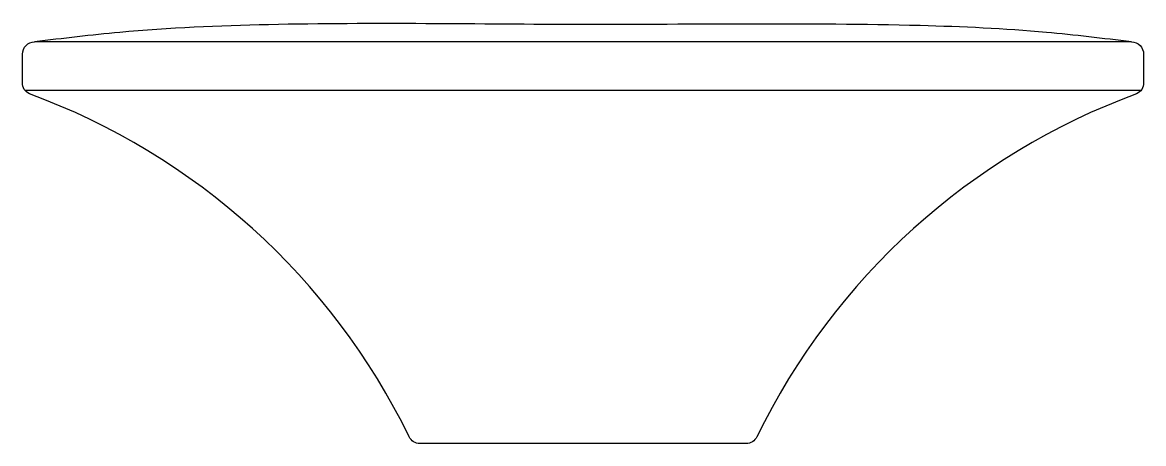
# Model space of a CAD drawing. Header units: millimetres. Extents: x -2913.061 to -2912.601, y 2974.291 to 2974.464.
import ezdxf

# ---------------------------------------------------------------- set-up
doc = ezdxf.new("R2010")
doc.units = ezdxf.units.MM
doc.header["$LTSCALE"] = 10
doc.layers.add('banheiro_louças', color=2, linetype='Continuous')

msp = doc.modelspace()

# ---------------------------------------------------------------- linework, layer by layer
at = {"layer": 'banheiro_louças'}
for p, q in [((-2912.606, 2974.45571), (-2913.056, 2974.45571)), ((-2912.60215, 2974.43571), (-2913.05986, 2974.43571))]:
    msp.add_line(p, q, dxfattribs=at)
msp.add_lwpolyline([(-2912.606, 2974.45571, -0.414214), (-2912.601, 2974.45071), (-2912.601, 2974.4389, -0.290608), (-2912.60388, 2974.43437, 0.193603), (-2912.75965, 2974.29352, -0.286905), (-2912.76415, 2974.29071), (-2912.89786, 2974.29071, -0.286905), (-2912.90235, 2974.29352, 0.193603), (-2913.05813, 2974.43437, -0.290608), (-2913.061, 2974.4389), (-2913.061, 2974.45071, -0.414214), (-2913.056, 2974.45571)], format="xyb", dxfattribs=at)
msp.add_spline([(-2912.606, 2974.45571), (-2912.6409, 2974.45962), (-2912.69268, 2974.46238), (-2912.831, 2974.46284), (-2912.96002, 2974.46278), (-2913.0211, 2974.45962), (-2913.056, 2974.45571)], degree=3, dxfattribs=at)

doc.saveas('drawing.dxf')
